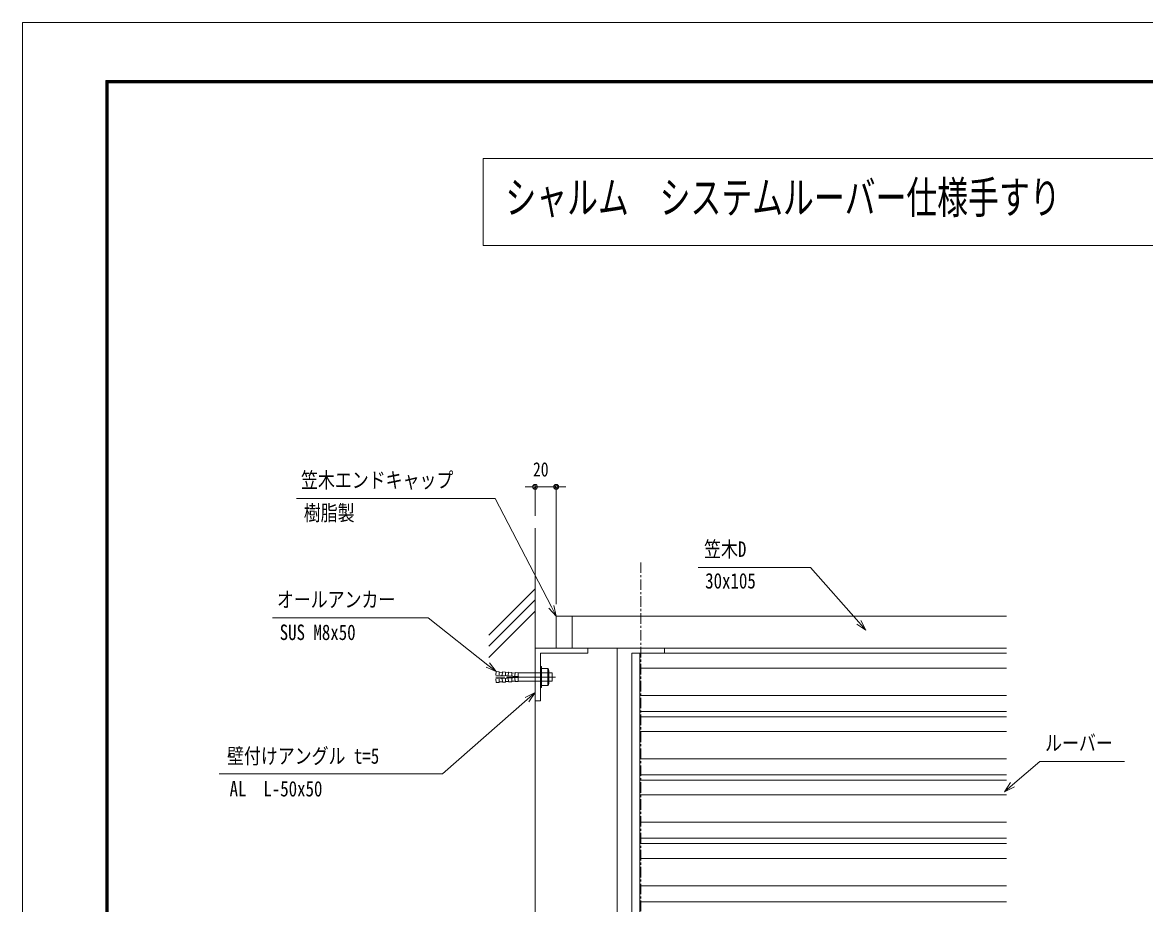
# Model space of a CAD drawing. Units: millimetres, scale not verified. Extents: x -1682 to 1682, y -1188 to 1188.
# Drawn here: x -1682 to -621, y 354 to 1188 of the extents above; entities that cross this region are included whole.
import ezdxf
from ezdxf.enums import TextEntityAlignment as Align

# ---------------------------------------------------------------- set-up
doc = ezdxf.new("R2010")
doc.units = ezdxf.units.MM
doc.header["$LTSCALE"] = 8
doc.linetypes.add('USER1', pattern=[2, 1.25, -0.25, 0.25, -0.25])
doc.linetypes.add('USER4', pattern=[2.3, 2, -0.1, 0.1, -0.1])
for name, color, linetype, lineweight in [('0-0_0', 7, 'Continuous', 18), ('0-1_DEFPOINTS', 5, 'Continuous', 18), ('0-3_MOJI', 7, 'Continuous', 18), ('0-5_WAKU', 7, 'Continuous', 18), ('0-7_2躯体線', 4, 'Continuous', 18), ('0-8_3中心線', 2, 'USER1', 18), ('0-9_41_U+FF71_U+FF99_U+FF90', 6, 'Continuous', 18), ('0-B_42_U+FF71_U+FF99_U+FF90部品', 6, 'Continuous', 18), ('0-E_4アルミ', 6, 'Continuous', 18), ('1-7_1寸法', 3, 'Continuous', 18)]:
    doc.layers.add(name, color=color, linetype=linetype, lineweight=lineweight)
doc.styles.add('ＭＳ ゴシック', font='')
doc.styles.get('ＭＳ ゴシック').set_extended_font_data('MS Gothic')

msp = doc.modelspace()

# ---------------------------------------------------------------- linework, layer by layer
at = {"layer": '0-0_0'}
for p, q in [((-1199.381, 748.527), (-1201.681, 748.527)), ((-1174.781, 748.527), (-1172.481, 748.527)), ((-1177.081, 626.02), (-1181.679, 634.9)), ((-1177.081, 626.02), (-751.288, 626.02)), ((-1177.081, 626.02), (-1177.081, 596.02)), ((-1162.081, 626.02), (-1162.081, 596.02)), ((-884.262, 612.863), (-890.879, 620.36)), ((-1177.081, 596.02), (-751.288, 596.02)), ((-1119.581, -448.98), (-1119.581, 596.02)), ((-1074.581, 596.02), (-1074.581, 591.02)), ((-1233.895, 573.76), (-1241.753, 579.945)), ((-1197.081, 553.781), (-1204.598, 547.185)), ((-753.109, 460.101), (-745.526, 466.621))]:
    msp.add_line(p, q, dxfattribs=at)
msp.add_lwpolyline([(-515.193, 976.942), (-1246.169, 976.942), (-1246.169, 1059.269), (-515.193, 1059.269)], close=True, dxfattribs=at)
for points in [[(-1181.679, 634.9), (-1234.771, 737.463), (-1422.67, 737.463)], [(-1184.058, 633.669), (-1177.081, 626.02), (-1179.299, 636.132)], [(-1241.753, 579.945), (-1298.324, 624.469), (-1445.495, 624.469)], [(-888.87, 622.133), (-884.262, 612.863), (-892.888, 618.587)], [(-1243.41, 577.839), (-1233.895, 573.76), (-1240.096, 582.051)], [(-1202.83, 545.171), (-1197.081, 553.781), (-1206.365, 549.199)], [(-1204.598, 547.185), (-1284.619, 476.96), (-1495.938, 476.96)], [(-745.526, 466.621), (-719.759, 488.776), (-639.622, 488.776)], [(-743.779, 464.589), (-753.109, 460.101), (-747.273, 468.652)]]:
    msp.add_lwpolyline(points, dxfattribs=at)
for centre, radius in [((-1197.081, 748.527), 2.3), ((-1197.081, 748.527), 1.15), ((-1177.081, 748.527), 2.3), ((-1177.081, 748.527), 1.15)]:
    msp.add_circle(centre, radius, dxfattribs=at)
at = {"layer": '0-1_DEFPOINTS'}
msp.add_line((1682.096, 1187.913), (-1681.904, 1187.913), dxfattribs=at)
msp.add_lwpolyline([(-1681.904, 1187.913), (-1681.904, -1188.087), (1682.096, -1188.087)], dxfattribs=at)
at = {"layer": '0-3_MOJI'}
msp.add_lwpolyline([(-890.879, 620.36), (-936.555, 672.108), (-1042.665, 672.108)], dxfattribs=at)
at = {"layer": '0-5_WAKU'}
for p, q in [((-1603.104, 1133.113), (-1603.104, -1129.287)), ((1599.296, 1133.113), (-1603.104, 1133.113)), ((-1602.504, 1132.513), (-1602.504, -1128.687)), ((1598.696, 1132.513), (-1602.504, 1132.513)), ((-1601.904, 1131.913), (-1601.904, -1128.087)), ((1598.096, 1131.913), (-1601.904, 1131.913)), ((-1601.304, 1131.313), (-1601.304, -1127.487)), ((1597.496, 1131.313), (-1601.304, 1131.313)), ((-1600.704, 1130.713), (-1600.704, -1126.887)), ((1596.896, 1130.713), (-1600.704, 1130.713))]:
    msp.add_line(p, q, dxfattribs=at)
at = {"layer": '0-7_2躯体線'}
for p, q in [((-1197.081, 709.52), (-1197.081, -598.98)), ((-1197.081, 652.076), (-1240.912, 608.246)), ((-1197.081, 641.467), (-1240.912, 597.637)), ((-1197.081, 630.858), (-1240.912, 587.028))]:
    msp.add_line(p, q, dxfattribs=at)
at = {"layer": '0-8_3中心線'}
for p, q in [((-1097.081, 676.999), (-1097.081, -598.98)), ((-1177.698, 568.52), (-1234.094, 568.52))]:
    msp.add_line(p, q, dxfattribs=at)
at = {"layer": '0-8_3中心線', "linetype": 'USER4'}
msp.add_line((-1177.698, 568.52), (-1224.496, 568.52), dxfattribs=at)
at = {"layer": '0-9_41_U+FF71_U+FF99_U+FF90'}
for p, q in [((-1234.094, 570.308), (-1233.895, 573.76)), ((-1230.882, 573.587), (-1233.895, 573.76)), ((-1230.882, 573.587), (-1231.083, 570.106)), ((-1227.887, 573.414), (-1228.088, 569.934)), ((-1224.892, 573.241), (-1227.887, 573.414)), ((-1224.892, 573.241), (-1225.093, 569.761)), ((-1222.231, 573.088), (-1222.432, 569.605)), ((-1219.236, 572.915), (-1222.231, 573.088)), ((-1192.081, 578.52), (-1192.081, 558.52)), ((-1191.096, 578.52), (-1192.081, 578.52)), ((-1191.096, 578.52), (-1191.096, 558.52)), ((-1185.096, 576.52), (-1191.096, 576.52)), ((-1185.096, 576.52), (-1185.096, 560.52)), ((-1184.096, 574.52), (-1184.096, 562.52)), ((-1212.642, 569.02), (-1234.096, 570.266)), ((-1212.642, 568.02), (-1234.096, 566.773)), ((-1234.094, 566.732), (-1233.895, 563.279)), ((-1230.882, 563.453), (-1233.895, 563.279)), ((-1230.882, 563.453), (-1231.083, 566.933)), ((-1227.916, 572.915), (-1230.911, 573.087)), ((-1227.916, 564.125), (-1230.911, 563.952)), ((-1227.887, 563.626), (-1228.088, 567.106)), ((-1224.892, 563.799), (-1227.887, 563.626)), ((-1224.892, 563.799), (-1225.093, 567.279)), ((-1222.26, 572.588), (-1224.921, 572.742)), ((-1222.26, 564.451), (-1224.921, 564.298)), ((-1222.26, 572.588), (-1224.837, 572.737)), ((-1222.26, 564.451), (-1224.837, 564.303)), ((-1222.231, 563.952), (-1222.432, 567.434)), ((-1219.236, 564.125), (-1222.231, 563.952)), ((-1218.902, 572.896), (-1221.897, 573.068)), ((-1218.902, 564.144), (-1221.897, 563.971)), ((-1218.902, 572.896), (-1219.103, 569.415)), ((-1218.902, 564.144), (-1219.103, 567.624)), ((-1216.27, 572.243), (-1218.931, 572.396)), ((-1215.936, 572.224), (-1218.931, 572.396)), ((-1215.936, 564.816), (-1218.931, 564.643)), ((-1216.27, 564.797), (-1218.931, 564.643)), ((-1215.907, 572.723), (-1216.108, 569.242)), ((-1215.907, 564.317), (-1216.108, 567.797)), ((-1212.912, 572.55), (-1215.907, 572.723)), ((-1212.912, 564.49), (-1215.907, 564.317)), ((-1192.081, 564.52), (-1213.144, 564.52)), ((-1213.114, 569.056), (-1212.912, 572.55)), ((-1213.114, 567.984), (-1212.912, 564.49)), ((-1192.081, 572.5), (-1212.912, 572.55)), ((-1212.642, 568.02), (-1212.642, 569.02)), ((-1185.096, 572.52), (-1191.096, 572.52)), ((-1185.096, 564.52), (-1191.096, 564.52)), ((-1180.899, 572.52), (-1184.096, 572.52)), ((-1180.899, 564.52), (-1184.096, 564.52)), ((-1180.899, 572.52), (-1180.899, 564.52)), ((-1191.096, 558.52), (-1192.081, 558.52)), ((-1185.096, 560.52), (-1191.096, 560.52))]:
    msp.add_line(p, q, dxfattribs=at)
for centre, radius, start, end in [((-1186.596, 574.52), 2.5, 306.8699, 53.1301), ((-1192.596, 568.52), 8.5, 331.92751, 28.07249), ((-1186.596, 562.52), 2.5, 306.8699, 53.1301)]:
    msp.add_arc(centre, radius, start, end, dxfattribs=at)
at = {"layer": '0-B_42_U+FF71_U+FF99_U+FF90部品'}
for p, q in [((-1197.081, 596.02), (-1147.081, 596.02)), ((-1197.081, 546.02), (-1197.081, 596.02)), ((-1147.081, 596.02), (-1147.081, 591.02)), ((-1192.081, 546.02), (-1192.081, 591.02)), ((-1192.081, 591.02), (-1147.081, 591.02)), ((-1192.081, 546.02), (-1197.081, 546.02))]:
    msp.add_line(p, q, dxfattribs=at)
at = {"layer": '0-E_4アルミ'}
for p, q in [((-1105.581, 591.02), (-751.288, 591.02)), ((-1105.581, 591.02), (-1105.581, -423.98)), ((-1098.081, 591.02), (-1098.081, -423.98)), ((-751.288, 577.02), (-1098.081, 577.02)), ((-751.288, 551.12), (-1098.081, 551.12)), ((-751.288, 536.02), (-1098.081, 536.02)), ((-1098.081, 531.02), (-751.288, 531.02)), ((-751.288, 517.02), (-1098.081, 517.02)), ((-751.288, 491.12), (-1098.081, 491.12)), ((-751.288, 476.02), (-1098.081, 476.02)), ((-1098.081, 471.02), (-751.288, 471.02)), ((-751.288, 457.02), (-1098.081, 457.02)), ((-751.288, 431.12), (-1098.081, 431.12)), ((-751.288, 416.02), (-1098.081, 416.02)), ((-1098.081, 411.02), (-751.288, 411.02)), ((-751.288, 397.02), (-1098.081, 397.02)), ((-751.288, 371.12), (-1098.081, 371.12)), ((-751.288, 356.02), (-1098.081, 356.02))]:
    msp.add_line(p, q, dxfattribs=at)
at = {"layer": '1-7_1寸法'}
for p, q in [((-1201.681, 748.527), (-1206.281, 748.527)), ((-1197.081, 721.02), (-1197.081, 748.527)), ((-1197.081, 748.527), (-1177.081, 748.527)), ((-1177.081, 637.52), (-1177.081, 748.527)), ((-1172.481, 748.527), (-1167.881, 748.527))]:
    msp.add_line(p, q, dxfattribs=at)

# ---------------------------------------------------------------- texts
at = {"layer": '0-0_0', "style": 'ＭＳ ゴシック'}
for s, height, width, p in [('シャルム\u3000システムルーバー仕様手すり', 30.55, 0.7, (-1225.106, 997.892)), ('笠木エンドキャップ', 14.66, 0.8, (-1418.387, 743.166)), ('樹脂製', 14.66, 0.8, (-1415.784, 712.181)), ('オールアンカー', 14.66, 0.8, (-1441.212, 630.172)), ('SUS M8x50', 14.66, 0.8, (-1438.608, 599.187)), ('ルーバー', 14.66, 0.8, (-714.707, 494.479)), ('壁付けアングル t=5', 14.66, 0.8, (-1488.374, 482.13)), ('AL\u3000L-50x50', 14.66, 0.8, (-1485.998, 451.145))]:
    msp.add_text(s, height=height, dxfattribs=dict(at, width=width)).set_placement(p, align=Align.BOTTOM_LEFT)
at = {"layer": '0-3_MOJI', "style": 'ＭＳ ゴシック', "width": 0.8}
for s, p in [('笠木D', (-1037.222, 677.811)), ('30x105', (-1036.19, 647.879))]:
    msp.add_text(s, height=14.66, dxfattribs=at).set_placement(p, align=Align.BOTTOM_LEFT)
at = {"layer": '1-7_1寸法', "color": 7, "style": 'ＭＳ ゴシック', "width": 0.8}
msp.add_text('20', height=13.49, dxfattribs=at).set_placement((-1198.998, 754.277), align=Align.BOTTOM_LEFT)

doc.saveas('drawing.dxf')
